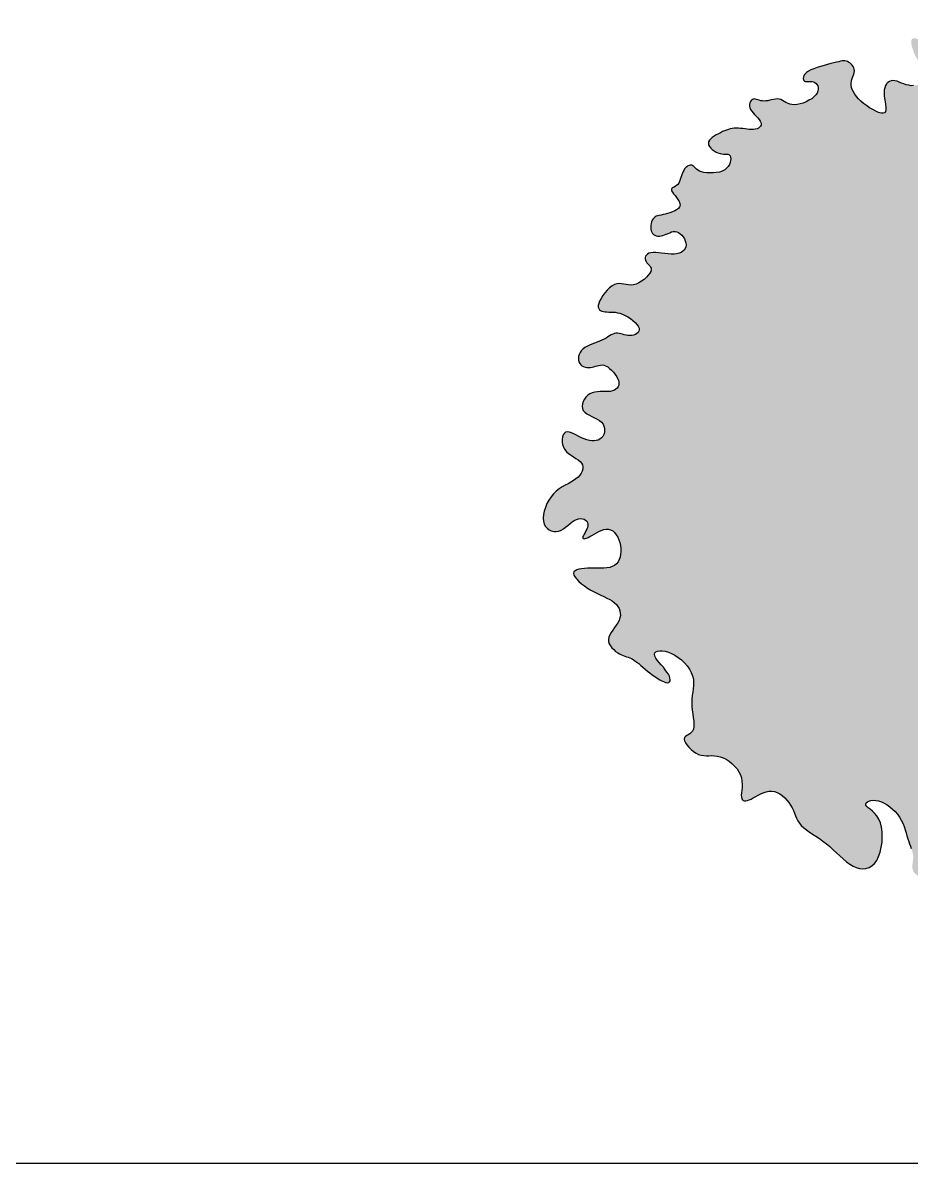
# Model space of a CAD drawing. Header units: millimetres. Extents: x 25265 to 188445, y 114168 to 192046.
# Drawn here: x 41059 to 48862, y 156952 to 166965 of the extents above; entities that cross this region are included whole.
import ezdxf

# ---------------------------------------------------------------- set-up
doc = ezdxf.new("R2010")
doc.units = ezdxf.units.MM
doc.layers.add('www.cad-blocks.net', color=7, linetype='Continuous')

# ---------------------------------------------------------------- blocks, each defined once
blk = doc.blocks.new('A$C687553CE')
h = blk.add_hatch(color=256)
h.set_gradient(color1=(42, 68, 34), color2=(61, 47, 0), tint=1, name='INVSPHERICAL')
h.paths.add_polyline_path([(4403, 9401), (4379, 9403), (4355, 9407), (4333, 9415), (4313, 9425), (4295, 9438), (4279, 9452), (4266, 9468), (4255, 9485), (4246, 9503), (4240, 9522), (4237, 9540), (4237, 9558), (4239, 9576), (4243, 9594), (4250, 9612), (4259, 9629), (4271, 9645), (4285, 9661), (4302, 9676), (4319, 9690), (4337, 9703), (4354, 9716), (4370, 9728), (4382, 9739), (4391, 9749), (4396, 9759), (4394, 9767), (4388, 9775), (4378, 9782), (4365, 9787), (4349, 9791), (4332, 9793), (4315, 9793), (4298, 9791), (4281, 9787), (4266, 9782), (4252, 9776), (4230, 9765), (4209, 9759), (4196, 9763), (4187, 9769), (4178, 9779), (4170, 9792), (4161, 9806), (4152, 9820), (4142, 9835), (4131, 9849), (4118, 9861), (4103, 9870), (4087, 9878), (4070, 9884), (4053, 9889), (4023, 9899), (4002, 9909), (3987, 9918), (3974, 9930), (3963, 9944), (3954, 9958), (3947, 9973), (3940, 9986), (3936, 9998), (3932, 10007), (3930, 10012), (3929, 10013), (3928, 10010), (3926, 9999), (3916, 9981), (3898, 9967), (3881, 9959), (3859, 9952), (3832, 9947), (3802, 9942), (3770, 9938), (3739, 9934), (3708, 9928), (3680, 9922), (3657, 9914), (3638, 9904), (3623, 9892), (3611, 9879), (3601, 9866), (3586, 9844), (3572, 9832), (3559, 9824), (3541, 9819), (3521, 9818), (3498, 9818), (3474, 9821), (3448, 9825), (3422, 9830), (3396, 9837), (3371, 9845), (3347, 9852), (3325, 9860), (3305, 9867), (3287, 9872), (3271, 9876), (3258, 9877), (3248, 9875), (3240, 9869), (3235, 9859), (3234, 9846), (3235, 9829), (3238, 9810), (3244, 9789), (3252, 9766), (3261, 9742), (3273, 9718), (3286, 9693), (3299, 9669), (3313, 9645), (3325, 9622), (3336, 9599), (3345, 9578), (3350, 9557), (3350, 9538), (3346, 9521), (3338, 9505), (3326, 9491), (3311, 9479), (3293, 9470), (3274, 9464), (3253, 9461), (3232, 9460), (3211, 9464), (3189, 9469), (3168, 9476), (3148, 9484), (3128, 9492), (3109, 9499), (3090, 9504), (3073, 9505), (3056, 9504), (3042, 9498), (3028, 9489), (3017, 9477), (3008, 9462), (3001, 9443), (2997, 9423), (2995, 9399), (2996, 9374), (3000, 9347), (3004, 9320), (3008, 9294), (3010, 9271), (3011, 9239), (2999, 9223), (2986, 9219), (2968, 9220), (2946, 9226), (2921, 9237), (2895, 9251), (2868, 9267), (2841, 9286), (2815, 9305), (2792, 9325), (2771, 9346), (2753, 9366), (2737, 9386), (2725, 9407), (2715, 9426), (2708, 9446), (2705, 9465), (2705, 9483), (2708, 9500), (2712, 9516), (2718, 9532), (2724, 9548), (2729, 9563), (2732, 9577), (2734, 9591), (2732, 9605), (2728, 9618), (2722, 9630), (2714, 9641), (2704, 9651), (2694, 9660), (2683, 9667), (2673, 9673), (2662, 9677), (2651, 9678), (2640, 9679), (2627, 9678), (2613, 9675), (2596, 9671), (2577, 9666), (2554, 9661), (2528, 9654), (2499, 9647), (2468, 9639), (2437, 9630), (2407, 9620), (2378, 9610), (2352, 9599), (2330, 9587), (2312, 9575), (2299, 9562), (2291, 9549), (2286, 9537), (2284, 9525), (2286, 9515), (2290, 9507), (2297, 9501), (2305, 9498), (2316, 9497), (2327, 9496), (2349, 9497), (2371, 9496), (2393, 9487), (2405, 9471), (2412, 9459), (2415, 9445), (2416, 9429), (2413, 9413), (2406, 9396), (2395, 9379), (2379, 9362), (2359, 9346), (2335, 9332), (2310, 9319), (2284, 9308), (2257, 9300), (2231, 9295), (2207, 9293), (2185, 9295), (2166, 9299), (2148, 9306), (2132, 9314), (2117, 9323), (2102, 9331), (2087, 9338), (2072, 9342), (2057, 9344), (2040, 9343), (2024, 9340), (2007, 9337), (1977, 9330), (1948, 9325), (1927, 9327), (1913, 9329), (1899, 9333), (1887, 9337), (1875, 9340), (1864, 9343), (1853, 9344), (1844, 9342), (1835, 9337), (1827, 9330), (1821, 9321), (1817, 9309), (1814, 9296), (1814, 9282), (1817, 9267), (1823, 9252), (1832, 9237), (1844, 9222), (1857, 9207), (1871, 9192), (1893, 9168), (1912, 9143), (1917, 9120), (1907, 9100), (1891, 9089), (1879, 9083), (1864, 9079), (1848, 9076), (1830, 9076), (1812, 9077), (1793, 9078), (1774, 9081), (1754, 9084), (1735, 9086), (1715, 9088), (1697, 9089), (1679, 9088), (1661, 9086), (1644, 9082), (1627, 9077), (1610, 9071), (1593, 9065), (1576, 9057), (1558, 9048), (1539, 9038), (1521, 9028), (1503, 9017), (1486, 9005), (1472, 8993), (1461, 8981), (1454, 8967), (1452, 8954), (1454, 8940), (1461, 8926), (1472, 8912), (1486, 8900), (1502, 8888), (1519, 8878), (1536, 8870), (1554, 8864), (1570, 8861), (1585, 8859), (1599, 8859), (1619, 8858), (1636, 8854), (1644, 8844), (1647, 8833), (1649, 8819), (1647, 8803), (1644, 8785), (1637, 8768), (1626, 8750), (1612, 8735), (1595, 8721), (1573, 8710), (1548, 8702), (1521, 8697), (1493, 8694), (1464, 8694), (1437, 8696), (1412, 8699), (1390, 8705), (1373, 8711), (1358, 8719), (1347, 8728), (1337, 8736), (1322, 8752), (1316, 8758), (1309, 8762), (1301, 8764), (1292, 8763), (1282, 8761), (1272, 8756), (1262, 8749), (1253, 8741), (1243, 8730), (1235, 8717), (1228, 8702), (1222, 8686), (1216, 8669), (1206, 8640), (1194, 8611), (1182, 8594), (1172, 8585), (1162, 8577), (1141, 8565), (1134, 8560), (1129, 8554), (1127, 8547), (1129, 8537), (1136, 8525), (1146, 8511), (1159, 8495), (1172, 8478), (1184, 8461), (1201, 8433), (1203, 8410), (1198, 8396), (1188, 8383), (1173, 8371), (1156, 8361), (1136, 8352), (1114, 8344), (1093, 8338), (1072, 8333), (1053, 8329), (1036, 8325), (1020, 8322), (1007, 8318), (994, 8314), (984, 8309), (974, 8301), (966, 8292), (959, 8280), (953, 8266), (949, 8250), (946, 8234), (945, 8218), (946, 8202), (949, 8187), (954, 8173), (961, 8162), (970, 8153), (981, 8147), (993, 8142), (1007, 8140), (1021, 8140), (1036, 8141), (1052, 8145), (1067, 8150), (1082, 8157), (1109, 8169), (1137, 8179), (1159, 8180), (1174, 8178), (1189, 8171), (1204, 8161), (1218, 8148), (1230, 8133), (1241, 8116), (1249, 8098), (1254, 8080), (1256, 8063), (1254, 8047), (1248, 8032), (1239, 8019), (1227, 8007), (1212, 7997), (1194, 7990), (1173, 7984), (1150, 7981), (1124, 7981), (1097, 7983), (1069, 7986), (1041, 7989), (1014, 7992), (989, 7995), (966, 7995), (945, 7994), (929, 7989), (916, 7982), (907, 7973), (900, 7963), (897, 7951), (897, 7939), (900, 7927), (905, 7916), (912, 7906), (920, 7896), (935, 7880), (948, 7862), (949, 7844), (945, 7830), (937, 7814), (923, 7796), (907, 7778), (887, 7760), (865, 7744), (841, 7730), (818, 7719), (794, 7712), (772, 7709), (750, 7711), (729, 7714), (709, 7718), (689, 7722), (669, 7724), (648, 7722), (627, 7716), (605, 7704), (583, 7687), (562, 7666), (542, 7643), (524, 7618), (509, 7593), (496, 7570), (488, 7548), (484, 7530), (484, 7515), (488, 7503), (495, 7493), (505, 7486), (517, 7481), (530, 7477), (545, 7475), (561, 7474), (577, 7473), (607, 7473), (632, 7471), (653, 7467), (674, 7462), (696, 7454), (720, 7444), (743, 7431), (767, 7416), (788, 7399), (808, 7382), (824, 7365), (836, 7348), (843, 7332), (845, 7317), (842, 7304), (835, 7293), (824, 7284), (810, 7276), (795, 7271), (779, 7268), (762, 7266), (745, 7267), (729, 7270), (713, 7274), (697, 7278), (682, 7282), (667, 7285), (653, 7287), (639, 7287), (626, 7284), (612, 7279), (598, 7272), (584, 7264), (569, 7255), (553, 7245), (536, 7235), (517, 7226), (496, 7217), (474, 7208), (451, 7200), (428, 7191), (406, 7182), (385, 7172), (366, 7161), (349, 7148), (335, 7133), (325, 7117), (317, 7100), (312, 7083), (310, 7066), (311, 7050), (314, 7035), (321, 7021), (330, 7010), (341, 7001), (354, 6994), (368, 6990), (383, 6987), (399, 6986), (415, 6986), (431, 6989), (446, 6992), (460, 6997), (484, 7005), (511, 7010), (533, 7007), (549, 7001), (567, 6991), (584, 6978), (602, 6962), (619, 6944), (634, 6925), (647, 6905), (657, 6885), (664, 6866), (666, 6848), (665, 6832), (660, 6818), (651, 6806), (640, 6795), (626, 6787), (609, 6780), (590, 6776), (569, 6774), (547, 6774), (524, 6774), (500, 6774), (477, 6773), (453, 6770), (431, 6764), (410, 6756), (392, 6743), (375, 6727), (362, 6708), (351, 6688), (345, 6667), (343, 6647), (345, 6627), (353, 6609), (367, 6593), (385, 6579), (406, 6567), (428, 6556), (452, 6545), (474, 6533), (495, 6521), (513, 6506), (526, 6490), (534, 6472), (539, 6453), (540, 6434), (538, 6415), (532, 6397), (524, 6381), (513, 6368), (499, 6357), (484, 6349), (467, 6344), (448, 6342), (428, 6343), (406, 6346), (384, 6351), (361, 6359), (338, 6370), (315, 6381), (293, 6393), (271, 6403), (250, 6412), (231, 6418), (213, 6420), (198, 6417), (186, 6408), (176, 6394), (170, 6376), (167, 6355), (167, 6332), (171, 6309), (178, 6286), (190, 6265), (206, 6247), (224, 6230), (245, 6215), (267, 6202), (288, 6188), (307, 6175), (324, 6162), (337, 6147), (345, 6131), (349, 6114), (348, 6096), (343, 6077), (334, 6059), (322, 6041), (307, 6024), (288, 6008), (267, 5993), (244, 5980), (219, 5966), (193, 5952), (167, 5937), (141, 5920), (116, 5900), (92, 5877), (70, 5851), (50, 5822), (33, 5791), (20, 5758), (9, 5726), (2, 5694), (0, 5664), (2, 5636), (9, 5612), (20, 5591), (35, 5574), (53, 5561), (72, 5552), (93, 5547), (115, 5547), (137, 5550), (158, 5559), (178, 5570), (198, 5585), (218, 5600), (237, 5616), (255, 5630), (274, 5643), (292, 5653), (310, 5658), (328, 5660), (345, 5658), (360, 5654), (373, 5646), (389, 5631), (394, 5612), (394, 5597), (390, 5582), (384, 5567), (376, 5552), (368, 5537), (360, 5524), (354, 5512), (349, 5501), (348, 5493), (349, 5488), (353, 5484), (360, 5483), (369, 5484), (381, 5488), (395, 5493), (410, 5501), (428, 5512), (447, 5523), (468, 5535), (489, 5546), (511, 5556), (532, 5563), (553, 5567), (574, 5567), (593, 5561), (611, 5551), (627, 5536), (642, 5518), (655, 5497), (666, 5474), (674, 5449), (680, 5424), (683, 5398), (684, 5372), (681, 5346), (676, 5322), (668, 5300), (658, 5280), (644, 5262), (627, 5248), (607, 5238), (585, 5230), (560, 5226), (533, 5224), (506, 5223), (477, 5223), (448, 5223), (419, 5224), (390, 5223), (362, 5222), (337, 5219), (314, 5215), (295, 5209), (280, 5201), (271, 5191), (268, 5179), (271, 5164), (280, 5146), (295, 5128), (314, 5108), (337, 5088), (362, 5068), (390, 5049), (419, 5032), (448, 5016), (477, 5001), (506, 4988), (533, 4975), (560, 4962), (585, 4949), (607, 4936), (627, 4921), (644, 4905), (657, 4888), (668, 4869), (675, 4850), (678, 4829), (679, 4809), (675, 4787), (668, 4766), (657, 4744), (643, 4723), (628, 4702), (613, 4681), (599, 4660), (587, 4639), (578, 4619), (574, 4598), (575, 4579), (581, 4560), (591, 4541), (604, 4524), (620, 4509), (637, 4494), (655, 4482), (672, 4472), (688, 4464), (704, 4457), (718, 4452), (745, 4443), (761, 4437), (775, 4431), (790, 4423), (806, 4412), (822, 4400), (840, 4386), (858, 4371), (876, 4355), (896, 4338), (916, 4321), (937, 4304), (959, 4288), (981, 4272), (1003, 4257), (1024, 4244), (1044, 4234), (1062, 4226), (1079, 4220), (1092, 4218), (1103, 4220), (1111, 4226), (1115, 4234), (1116, 4246), (1114, 4259), (1109, 4275), (1100, 4293), (1088, 4312), (1073, 4333), (1056, 4354), (1037, 4375), (1019, 4396), (1003, 4416), (983, 4446), (978, 4468), (981, 4480), (991, 4490), (1005, 4496), (1024, 4499), (1047, 4499), (1073, 4495), (1100, 4488), (1129, 4476), (1158, 4460), (1187, 4441), (1215, 4418), (1241, 4393), (1264, 4366), (1285, 4338), (1301, 4309), (1313, 4280), (1320, 4251), (1322, 4222), (1321, 4193), (1318, 4164), (1314, 4135), (1309, 4105), (1306, 4074), (1305, 4043), (1306, 4010), (1310, 3977), (1314, 3944), (1319, 3913), (1323, 3882), (1325, 3855), (1325, 3830), (1321, 3810), (1313, 3794), (1301, 3781), (1288, 3771), (1274, 3762), (1261, 3754), (1250, 3746), (1242, 3736), (1239, 3724), (1242, 3709), (1251, 3691), (1263, 3672), (1280, 3652), (1299, 3633), (1320, 3615), (1343, 3601), (1366, 3589), (1389, 3582), (1411, 3579), (1434, 3577), (1457, 3577), (1480, 3578), (1504, 3577), (1528, 3575), (1554, 3569), (1580, 3559), (1607, 3546), (1634, 3529), (1659, 3509), (1682, 3487), (1703, 3463), (1720, 3437), (1733, 3409), (1742, 3382), (1746, 3354), (1747, 3326), (1747, 3299), (1745, 3274), (1743, 3251), (1741, 3230), (1742, 3213), (1744, 3200), (1750, 3190), (1758, 3184), (1768, 3181), (1780, 3181), (1794, 3183), (1810, 3189), (1827, 3197), (1846, 3207), (1867, 3219), (1888, 3231), (1911, 3242), (1934, 3253), (1958, 3261), (1983, 3266), (2007, 3266), (2031, 3263), (2056, 3254), (2079, 3242), (2101, 3227), (2123, 3209), (2142, 3188), (2159, 3167), (2174, 3144), (2187, 3121), (2198, 3097), (2207, 3074), (2217, 3051), (2227, 3028), (2238, 3006), (2252, 2985), (2268, 2964), (2289, 2945), (2312, 2926), (2338, 2908), (2366, 2889), (2396, 2870), (2427, 2850), (2458, 2828), (2489, 2805), (2519, 2779), (2549, 2752), (2578, 2725), (2607, 2698), (2635, 2671), (2664, 2647), (2693, 2626), (2722, 2609), (2751, 2596), (2780, 2588), (2809, 2585), (2836, 2587), (2863, 2595), (2888, 2610), (2910, 2630), (2930, 2658), (2947, 2692), (2960, 2731), (2970, 2774), (2977, 2819), (2979, 2864), (2978, 2909), (2972, 2951), (2962, 2989), (2948, 3021), (2931, 3049), (2911, 3072), (2892, 3091), (2873, 3107), (2846, 3130), (2832, 3149), (2839, 3164), (2848, 3172), (2862, 3179), (2879, 3184), (2900, 3186), (2922, 3185), (2946, 3181), (2971, 3173), (2996, 3161), (3021, 3147), (3046, 3129), (3069, 3109), (3091, 3087), (3112, 3063), (3130, 3038), (3145, 3011), (3159, 2984), (3170, 2956), (3180, 2928), (3189, 2901), (3196, 2874), (3204, 2849), (3212, 2825), (3219, 2803), (3227, 2782), (3239, 2750), (3246, 2725), (3250, 2706), (3251, 2687), (3250, 2666), (3247, 2644), (3244, 2621), (3243, 2597), (3248, 2573), (3261, 2549), (3286, 2527), (3324, 2506), (3448, 2481), (3499, 3172), (3832, 3372), (3899, 3138), (3999, 3405), (4333, 3272), (4163, 3016), (4279, 2766), (4296, 2742), (4312, 2728), (4328, 2724), (4344, 2726), (4360, 2732), (4376, 2740), (4394, 2748), (4412, 2752), (4430, 2755), (4449, 2755), (4467, 2755), (4484, 2754), (4500, 2753), (4514, 2754), (4526, 2756), (4536, 2760), (4543, 2766), (4547, 2774), (4550, 2783), (4550, 2794), (4549, 2805), (4547, 2817), (4543, 2829), (4538, 2842), (4532, 2854), (4525, 2866), (4514, 2888), (4503, 2914), (4498, 2936), (4495, 2951), (4495, 2967), (4497, 2991), (4507, 3017), (4522, 3029), (4534, 3034), (4550, 3035), (4567, 3032), (4585, 3027), (4604, 3019), (4624, 3008), (4643, 2995), (4661, 2980), (4677, 2964), (4692, 2947), (4704, 2929), (4716, 2910), (4727, 2891), (4738, 2872), (4750, 2854), (4764, 2837), (4779, 2821), (4798, 2807), (4818, 2794), (4839, 2782), (4862, 2773), (4884, 2766), (4906, 2760), (4927, 2757), (4947, 2756), (4964, 2757), (4980, 2760), (4995, 2763), (5022, 2772), (5040, 2776), (5058, 2779), (5078, 2780), (5100, 2779), (5125, 2777), (5151, 2773), (5178, 2770), (5203, 2766), (5227, 2765), (5248, 2765), (5265, 2768), (5278, 2774), (5287, 2783), (5293, 2795), (5294, 2808), (5293, 2823), (5290, 2839), (5285, 2855), (5278, 2870), (5269, 2885), (5260, 2899), (5251, 2913), (5241, 2926), (5226, 2948), (5211, 2971), (5200, 2995), (5196, 3017), (5201, 3034), (5215, 3042), (5232, 3040), (5247, 3037), (5263, 3031), (5281, 3025), (5300, 3019), (5319, 3014), (5339, 3010), (5359, 3009), (5379, 3011), (5398, 3015), (5415, 3022), (5431, 3031), (5444, 3041), (5455, 3054), (5462, 3068), (5465, 3083), (5465, 3098), (5461, 3115), (5453, 3131), (5442, 3148), (5429, 3165), (5414, 3181), (5398, 3198), (5380, 3213), (5361, 3228), (5342, 3242), (5322, 3255), (5302, 3267), (5282, 3278), (5263, 3288), (5243, 3296), (5225, 3303), (5207, 3309), (5189, 3313), (5173, 3317), (5147, 3323), (5120, 3332), (5102, 3344), (5090, 3354), (5079, 3366), (5069, 3379), (5060, 3393), (5052, 3407), (5043, 3426), (5033, 3453), (5038, 3463), (5052, 3466), (5065, 3468), (5083, 3469), (5106, 3471), (5135, 3472), (5168, 3474), (5206, 3475), (5245, 3475), (5287, 3473), (5329, 3470), (5372, 3463), (5412, 3454), (5451, 3442), (5487, 3427), (5521, 3409), (5553, 3389), (5582, 3368), (5608, 3345), (5632, 3322), (5653, 3299), (5672, 3276), (5688, 3254), (5703, 3234), (5717, 3214), (5730, 3197), (5743, 3182), (5757, 3170), (5772, 3160), (5788, 3154), (5805, 3151), (5822, 3151), (5839, 3154), (5855, 3159), (5870, 3166), (5884, 3175), (5894, 3185), (5902, 3196), (5907, 3208), (5911, 3220), (5917, 3241), (5924, 3258), (5939, 3269), (5959, 3271), (5974, 3269), (5990, 3266), (6006, 3261), (6023, 3254), (6039, 3247), (6053, 3238), (6066, 3228), (6078, 3219), (6098, 3200), (6106, 3192), (6115, 3186), (6125, 3182), (6135, 3181), (6146, 3182), (6158, 3186), (6170, 3193), (6181, 3202), (6191, 3212), (6199, 3224), (6205, 3237), (6209, 3250), (6209, 3264), (6206, 3278), (6201, 3293), (6196, 3307), (6186, 3332), (6179, 3359), (6181, 3378), (6186, 3391), (6192, 3403), (6201, 3414), (6212, 3423), (6225, 3430), (6239, 3435), (6253, 3438), (6269, 3438), (6286, 3437), (6302, 3433), (6320, 3429), (6338, 3425), (6356, 3421), (6374, 3419), (6392, 3418), (6411, 3419), (6429, 3422), (6446, 3427), (6462, 3433), (6476, 3441), (6489, 3450), (6499, 3460), (6507, 3471), (6511, 3482), (6514, 3493), (6515, 3504), (6515, 3516), (6515, 3535), (6520, 3556), (6531, 3571), (6540, 3582), (6551, 3592), (6563, 3602), (6575, 3612), (6586, 3623), (6594, 3635), (6601, 3646), (6603, 3659), (6603, 3672), (6600, 3686), (6593, 3700), (6584, 3714), (6573, 3729), (6559, 3743), (6543, 3757), (6526, 3770), (6507, 3784), (6488, 3797), (6469, 3810), (6451, 3823), (6435, 3836), (6422, 3849), (6413, 3863), (6407, 3877), (6405, 3891), (6407, 3905), (6413, 3919), (6421, 3932), (6432, 3944), (6446, 3955), (6462, 3965), (6479, 3974), (6499, 3980), (6519, 3985), (6540, 3989), (6562, 3990), (6583, 3989), (6605, 3986), (6625, 3981), (6644, 3974), (6663, 3965), (6681, 3955), (6698, 3945), (6715, 3934), (6732, 3924), (6750, 3915), (6768, 3908), (6787, 3903), (6806, 3900), (6825, 3899), (6844, 3900), (6862, 3902), (6880, 3906), (6896, 3910), (6911, 3916), (6924, 3923), (6935, 3930), (6946, 3939), (6956, 3948), (6967, 3959), (6978, 3972), (6991, 3986), (7005, 4002), (7021, 4020), (7039, 4039), (7057, 4059), (7075, 4080), (7091, 4100), (7105, 4120), (7116, 4139), (7123, 4157), (7125, 4173), (7123, 4187), (7117, 4200), (7108, 4210), (7097, 4219), (7084, 4227), (7069, 4234), (7054, 4239), (7039, 4243), (7023, 4246), (6999, 4252), (6975, 4259), (6955, 4271), (6942, 4291), (6937, 4318), (6942, 4338), (6949, 4351), (6959, 4363), (6972, 4374), (6989, 4382), (7010, 4388), (7032, 4393), (7057, 4396), (7084, 4399), (7111, 4401), (7138, 4404), (7164, 4406), (7189, 4410), (7213, 4414), (7236, 4419), (7256, 4425), (7275, 4432), (7291, 4440), (7304, 4449), (7315, 4459), (7323, 4471), (7327, 4483), (7329, 4495), (7328, 4508), (7325, 4521), (7319, 4532), (7310, 4544), (7299, 4553), (7286, 4562), (7271, 4570), (7255, 4577), (7228, 4589), (7208, 4602), (7195, 4613), (7184, 4627), (7177, 4644), (7171, 4663), (7167, 4684), (7164, 4706), (7160, 4728), (7155, 4750), (7149, 4771), (7140, 4790), (7127, 4808), (7113, 4823), (7097, 4837), (7081, 4850), (7056, 4871), (7038, 4894), (7037, 4915), (7041, 4930), (7049, 4945), (7060, 4959), (7074, 4973), (7090, 4985), (7106, 4995), (7123, 5003), (7140, 5008), (7156, 5009), (7172, 5008), (7188, 5004), (7203, 4998), (7217, 4990), (7232, 4979), (7246, 4966), (7259, 4951), (7273, 4936), (7286, 4919), (7299, 4903), (7313, 4887), (7327, 4873), (7341, 4861), (7356, 4852), (7372, 4846), (7388, 4843), (7405, 4843), (7422, 4846), (7439, 4851), (7456, 4857), (7474, 4866), (7491, 4876), (7507, 4888), (7523, 4900), (7538, 4913), (7550, 4926), (7561, 4940), (7569, 4954), (7575, 4969), (7576, 4982), (7575, 4996), (7570, 5009), (7564, 5022), (7556, 5035), (7543, 5055), (7535, 5076), (7537, 5091), (7542, 5102), (7548, 5112), (7554, 5123), (7561, 5134), (7565, 5147), (7566, 5160), (7564, 5175), (7557, 5191), (7547, 5208), (7534, 5226), (7521, 5244), (7508, 5263), (7497, 5282), (7489, 5300), (7487, 5318), (7489, 5334), (7497, 5349), (7509, 5364), (7523, 5378), (7538, 5391), (7554, 5405), (7568, 5418), (7581, 5432), (7590, 5446), (7595, 5460), (7597, 5474), (7596, 5488), (7592, 5501), (7585, 5513), (7574, 5524), (7560, 5534), (7543, 5542), (7524, 5549), (7503, 5554), (7479, 5557), (7455, 5558), (7430, 5556), (7405, 5553), (7380, 5546), (7356, 5537), (7333, 5527), (7311, 5515), (7290, 5503), (7271, 5491), (7242, 5475), (7214, 5466), (7192, 5471), (7179, 5486), (7171, 5499), (7164, 5516), (7158, 5536), (7152, 5559), (7146, 5584), (7140, 5612), (7135, 5641), (7130, 5669), (7127, 5696), (7125, 5721), (7125, 5753), (7133, 5775), (7148, 5780), (7163, 5776), (7183, 5769), (7193, 5767), (7202, 5766), (7210, 5767), (7219, 5769), (7229, 5773), (7250, 5779), (7271, 5784), (7291, 5787), (7314, 5790), (7339, 5792), (7366, 5795), (7393, 5798), (7418, 5801), (7440, 5806), (7458, 5812), (7470, 5820), (7476, 5830), (7477, 5843), (7474, 5856), (7468, 5872), (7456, 5900), (7451, 5922), (7450, 5939), (7454, 5955), (7462, 5971), (7473, 5985), (7488, 5997), (7504, 6006), (7521, 6012), (7539, 6014), (7556, 6012), (7572, 6005), (7587, 5994), (7601, 5979), (7613, 5961), (7623, 5941), (7631, 5919), (7638, 5896), (7642, 5873), (7644, 5850), (7644, 5829), (7644, 5808), (7644, 5790), (7644, 5774), (7646, 5761), (7651, 5752), (7658, 5747), (7669, 5746), (7683, 5749), (7699, 5756), (7716, 5766), (7733, 5779), (7749, 5794), (7764, 5810), (7777, 5828), (7786, 5847), (7792, 5866), (7795, 5886), (7796, 5907), (7796, 5928), (7794, 5949), (7792, 5970), (7789, 5992), (7786, 6013), (7783, 6034), (7781, 6055), (7780, 6075), (7780, 6094), (7782, 6112), (7786, 6128), (7793, 6143), (7802, 6156), (7812, 6167), (7824, 6177), (7836, 6186), (7847, 6194), (7856, 6201), (7863, 6209), (7866, 6216), (7866, 6224), (7862, 6233), (7857, 6242), (7844, 6259), (7832, 6279), (7830, 6298), (7831, 6312), (7836, 6328), (7841, 6343), (7846, 6359), (7851, 6374), (7852, 6389), (7850, 6404), (7842, 6417), (7828, 6428), (7809, 6438), (7786, 6445), (7760, 6451), (7733, 6454), (7705, 6454), (7679, 6451), (7654, 6445), (7633, 6436), (7614, 6424), (7598, 6411), (7584, 6397), (7571, 6384), (7552, 6364), (7530, 6352), (7510, 6354), (7497, 6359), (7484, 6367), (7471, 6378), (7459, 6391), (7448, 6407), (7438, 6425), (7429, 6444), (7422, 6464), (7418, 6485), (7415, 6506), (7414, 6527), (7415, 6547), (7419, 6566), (7425, 6584), (7434, 6600), (7445, 6614), (7457, 6627), (7468, 6639), (7479, 6650), (7489, 6661), (7495, 6672), (7499, 6682), (7498, 6693), (7494, 6704), (7486, 6715), (7475, 6727), (7461, 6738), (7444, 6748), (7426, 6758), (7405, 6768), (7383, 6777), (7360, 6785), (7337, 6793), (7316, 6801), (7284, 6813), (7256, 6829), (7246, 6848), (7252, 6863), (7261, 6872), (7273, 6881), (7289, 6888), (7309, 6895), (7331, 6899), (7357, 6901), (7386, 6901), (7416, 6899), (7446, 6896), (7477, 6892), (7508, 6888), (7537, 6883), (7564, 6878), (7589, 6874), (7611, 6871), (7630, 6869), (7646, 6870), (7659, 6873), (7669, 6880), (7675, 6891), (7679, 6907), (7678, 6928), (7675, 6953), (7669, 6980), (7661, 7009), (7651, 7038), (7639, 7065), (7627, 7090), (7613, 7111), (7599, 7127), (7585, 7139), (7572, 7147), (7559, 7154), (7540, 7163), (7525, 7175), (7520, 7193), (7518, 7208), (7518, 7225), (7517, 7242), (7515, 7260), (7511, 7278), (7505, 7294), (7495, 7307), (7480, 7318), (7463, 7327), (7442, 7335), (7421, 7342), (7399, 7350), (7378, 7360), (7359, 7373), (7344, 7389), (7332, 7409), (7323, 7433), (7317, 7460), (7313, 7488), (7308, 7515), (7304, 7542), (7298, 7567), (7291, 7589), (7280, 7607), (7267, 7622), (7253, 7634), (7237, 7644), (7221, 7653), (7196, 7668), (7180, 7683), (7171, 7696), (7164, 7712), (7158, 7729), (7153, 7746), (7149, 7765), (7145, 7784), (7141, 7803), (7135, 7822), (7129, 7840), (7121, 7857), (7113, 7874), (7100, 7900), (7091, 7929), (7091, 7949), (7094, 7962), (7100, 7976), (7108, 7990), (7117, 8004), (7127, 8019), (7138, 8035), (7147, 8052), (7156, 8071), (7163, 8092), (7167, 8114), (7170, 8137), (7170, 8159), (7167, 8181), (7162, 8201), (7154, 8219), (7144, 8235), (7130, 8247), (7114, 8256), (7097, 8261), (7078, 8263), (7060, 8263), (7043, 8259), (7027, 8252), (7013, 8243), (7002, 8231), (6994, 8217), (6987, 8202), (6981, 8186), (6971, 8159), (6957, 8133), (6940, 8119), (6926, 8112), (6911, 8108), (6895, 8107), (6880, 8107), (6857, 8112), (6841, 8124), (6834, 8135), (6828, 8147), (6824, 8161), (6822, 8175), (6819, 8191), (6816, 8207), (6811, 8223), (6805, 8239), (6796, 8254), (6785, 8268), (6773, 8282), (6760, 8296), (6740, 8318), (6721, 8343), (6714, 8363), (6713, 8377), (6714, 8391), (6717, 8404), (6723, 8417), (6730, 8428), (6740, 8439), (6752, 8447), (6765, 8454), (6779, 8460), (6793, 8465), (6808, 8470), (6823, 8476), (6837, 8483), (6850, 8492), (6862, 8504), (6872, 8520), (6879, 8538), (6885, 8558), (6887, 8579), (6888, 8600), (6885, 8622), (6879, 8642), (6870, 8660), (6858, 8675), (6843, 8689), (6825, 8701), (6806, 8712), (6786, 8722), (6766, 8733), (6746, 8745), (6727, 8758), (6709, 8772), (6693, 8788), (6678, 8804), (6663, 8820), (6649, 8835), (6636, 8847), (6622, 8857), (6609, 8864), (6595, 8867), (6580, 8866), (6565, 8863), (6550, 8858), (6533, 8852), (6516, 8847), (6497, 8842), (6478, 8839), (6458, 8839), (6437, 8842), (6416, 8847), (6396, 8854), (6378, 8864), (6362, 8877), (6349, 8892), (6339, 8909), (6334, 8928), (6331, 8949), (6330, 8972), (6330, 8994), (6330, 9017), (6328, 9038), (6323, 9058), (6315, 9076), (6302, 9092), (6284, 9105), (6264, 9115), (6241, 9122), (6216, 9127), (6190, 9129), (6164, 9129), (6139, 9125), (6115, 9120), (6093, 9112), (6072, 9103), (6053, 9094), (6023, 9080), (5994, 9071), (5975, 9074), (5963, 9080), (5952, 9088), (5943, 9099), (5935, 9113), (5928, 9129), (5922, 9147), (5919, 9166), (5916, 9187), (5915, 9208), (5914, 9229), (5913, 9250), (5911, 9270), (5907, 9289), (5902, 9306), (5894, 9322), (5884, 9334), (5870, 9344), (5855, 9351), (5839, 9355), (5822, 9357), (5805, 9356), (5788, 9352), (5772, 9346), (5757, 9337), (5743, 9326), (5730, 9314), (5708, 9293), (5690, 9279), (5675, 9271), (5657, 9264), (5638, 9261), (5617, 9261), (5596, 9264), (5575, 9268), (5556, 9274), (5530, 9285), (5510, 9301), (5507, 9315), (5514, 9327), (5528, 9346), (5534, 9355), (5539, 9366), (5543, 9379), (5544, 9393), (5543, 9408), (5540, 9423), (5535, 9437), (5527, 9450), (5516, 9462), (5502, 9473), (5485, 9481), (5466, 9487), (5446, 9491), (5424, 9493), (5402, 9493), (5381, 9492), (5361, 9489), (5343, 9485), (5327, 9480), (5314, 9474), (5302, 9468), (5284, 9460), (5266, 9454), (5249, 9456), (5236, 9461), (5222, 9468), (5208, 9478), (5194, 9491), (5182, 9506), (5170, 9523), (5161, 9542), (5155, 9563), (5152, 9585), (5152, 9608), (5155, 9631), (5160, 9655), (5166, 9678), (5174, 9700), (5183, 9720), (5192, 9738), (5201, 9754), (5209, 9767), (5217, 9779), (5222, 9788), (5225, 9797), (5225, 9805), (5221, 9812), (5212, 9820), (5199, 9828), (5182, 9836), (5162, 9843), (5139, 9850), (5115, 9855), (5091, 9859), (5067, 9861), (5045, 9861), (5025, 9858), (5006, 9853), (4989, 9847), (4972, 9840), (4945, 9827), (4924, 9820), (4906, 9816), (4887, 9814), (4867, 9813), (4847, 9814), (4828, 9815), (4811, 9815), (4796, 9815), (4784, 9812), (4775, 9808), (4771, 9800), (4770, 9790), (4771, 9778), (4773, 9755), (4770, 9735), (4763, 9720), (4751, 9706), (4732, 9692), (4709, 9680), (4682, 9668), (4653, 9656), (4624, 9643), (4597, 9630), (4573, 9615), (4555, 9599), (4543, 9582), (4536, 9563), (4533, 9543), (4532, 9522), (4533, 9502), (4532, 9471), (4522, 9448), (4511, 9434), (4494, 9422), (4475, 9413), (4452, 9406), (4428, 9402)])
for p, q in [((2407, 9620), (2378, 9610)), ((2437, 9630), (2407, 9620)), ((2468, 9639), (2437, 9630)), ((2499, 9647), (2468, 9639)), ((2528, 9654), (2499, 9647)), ((2554, 9661), (2528, 9654)), ((2577, 9666), (2554, 9661)), ((2596, 9671), (2577, 9666)), ((2613, 9675), (2596, 9671)), ((2627, 9678), (2613, 9675)), ((2640, 9679), (2627, 9678)), ((2651, 9678), (2640, 9679)), ((2662, 9677), (2651, 9678)), ((2673, 9673), (2662, 9677)), ((2683, 9667), (2673, 9673)), ((2694, 9660), (2683, 9667)), ((2704, 9651), (2694, 9660)), ((2714, 9641), (2704, 9651)), ((2722, 9630), (2714, 9641)), ((2728, 9618), (2722, 9630)), ((2732, 9605), (2728, 9618)), ((2286, 9537), (2284, 9525)), ((2284, 9525), (2286, 9515)), ((2291, 9549), (2286, 9537)), ((2286, 9515), (2290, 9507)), ((2299, 9562), (2291, 9549)), ((2312, 9575), (2299, 9562)), ((2330, 9587), (2312, 9575)), ((2352, 9599), (2330, 9587)), ((2378, 9610), (2352, 9599)), ((2708, 9500), (2712, 9516)), ((2712, 9516), (2718, 9532)), ((2718, 9532), (2724, 9548)), ((2724, 9548), (2729, 9563)), ((2729, 9563), (2732, 9577)), ((2734, 9591), (2732, 9605)), ((2732, 9577), (2734, 9591)), ((2290, 9507), (2297, 9501)), ((2297, 9501), (2305, 9498)), ((2305, 9498), (2316, 9497)), ((2316, 9497), (2327, 9496)), ((2327, 9496), (2339, 9497)), ((2339, 9497), (2351, 9497)), ((2351, 9497), (2364, 9496)), ((2364, 9496), (2376, 9494)), ((2376, 9494), (2387, 9489)), ((2387, 9489), (2397, 9481)), ((2397, 9481), (2405, 9471)), ((2405, 9471), (2412, 9459)), ((2413, 9413), (2406, 9396)), ((2412, 9459), (2415, 9445)), ((2416, 9429), (2413, 9413)), ((2415, 9445), (2416, 9429)), ((2705, 9483), (2708, 9500)), ((2705, 9465), (2705, 9483)), ((2708, 9446), (2705, 9465)), ((2715, 9426), (2708, 9446)), ((2725, 9407), (2715, 9426)), ((2997, 9423), (2995, 9399)), ((3001, 9443), (2997, 9423)), ((3008, 9462), (3001, 9443)), ((3017, 9477), (3008, 9462)), ((3028, 9489), (3017, 9477)), ((3042, 9498), (3028, 9489)), ((3056, 9504), (3042, 9498)), ((3073, 9505), (3056, 9504)), ((3090, 9504), (3073, 9505)), ((3109, 9499), (3090, 9504)), ((3128, 9492), (3109, 9499)), ((3148, 9484), (3128, 9492)), ((3168, 9476), (3148, 9484)), ((3189, 9469), (3168, 9476)), ((3211, 9464), (3189, 9469)), ((3232, 9460), (3211, 9464)), ((3253, 9461), (3232, 9460)), ((1821, 9321), (1817, 9309)), ((1827, 9330), (1821, 9321)), ((1835, 9337), (1827, 9330)), ((1844, 9342), (1835, 9337)), ((1853, 9344), (1844, 9342)), ((1864, 9343), (1853, 9344)), ((1875, 9340), (1864, 9343)), ((1887, 9337), (1875, 9340)), ((1899, 9333), (1887, 9337)), ((1913, 9329), (1899, 9333)), ((1927, 9327), (1913, 9329)), ((1942, 9326), (1927, 9327)), ((1957, 9327), (1942, 9326)), ((1974, 9329), (1957, 9327)), ((1990, 9333), (1974, 9329)), ((2007, 9337), (1990, 9333)), ((2024, 9340), (2007, 9337)), ((2040, 9343), (2024, 9340)), ((2057, 9344), (2040, 9343)), ((2072, 9342), (2057, 9344)), ((2087, 9338), (2072, 9342)), ((2102, 9331), (2087, 9338)), ((2117, 9323), (2102, 9331)), ((2132, 9314), (2117, 9323)), ((2148, 9306), (2132, 9314)), ((2310, 9319), (2284, 9308)), ((2335, 9332), (2310, 9319)), ((2359, 9346), (2335, 9332)), ((2379, 9362), (2359, 9346)), ((2395, 9379), (2379, 9362)), ((2406, 9396), (2395, 9379)), ((2737, 9386), (2725, 9407)), ((2753, 9366), (2737, 9386)), ((2771, 9346), (2753, 9366)), ((2792, 9325), (2771, 9346)), ((2815, 9305), (2792, 9325)), ((2995, 9399), (2996, 9374)), ((2996, 9374), (3000, 9347)), ((3000, 9347), (3004, 9320)), ((3004, 9320), (3008, 9294)), ((1817, 9309), (1814, 9296)), ((1814, 9296), (1814, 9282)), ((1814, 9282), (1817, 9267)), ((1817, 9267), (1823, 9252)), ((1823, 9252), (1832, 9237)), ((1832, 9237), (1844, 9222)), ((1844, 9222), (1857, 9207)), ((2166, 9299), (2148, 9306)), ((2185, 9295), (2166, 9299)), ((2207, 9293), (2185, 9295)), ((2231, 9295), (2207, 9293)), ((2257, 9300), (2231, 9295)), ((2284, 9308), (2257, 9300)), ((2841, 9286), (2815, 9305)), ((2868, 9267), (2841, 9286)), ((2895, 9251), (2868, 9267)), ((2921, 9237), (2895, 9251)), ((2946, 9226), (2921, 9237)), ((2968, 9220), (2946, 9226)), ((2986, 9219), (2968, 9220)), ((2999, 9223), (2986, 9219)), ((3007, 9234), (2999, 9223)), ((3011, 9250), (3007, 9234)), ((3008, 9294), (3010, 9271)), ((3010, 9271), (3011, 9250)), ((1857, 9207), (1871, 9192)), ((1871, 9192), (1885, 9177)), ((1885, 9177), (1897, 9164)), ((1897, 9164), (1907, 9150)), ((1907, 9150), (1913, 9138)), ((1914, 9115), (1910, 9105)), ((1913, 9138), (1916, 9126)), ((1916, 9126), (1914, 9115)), ((1503, 9017), (1486, 9005)), ((1521, 9028), (1503, 9017)), ((1539, 9038), (1521, 9028)), ((1558, 9048), (1539, 9038)), ((1576, 9057), (1558, 9048)), ((1593, 9065), (1576, 9057)), ((1610, 9071), (1593, 9065)), ((1627, 9077), (1610, 9071)), ((1644, 9082), (1627, 9077)), ((1661, 9086), (1644, 9082)), ((1679, 9088), (1661, 9086)), ((1697, 9089), (1679, 9088)), ((1715, 9088), (1697, 9089)), ((1735, 9086), (1715, 9088)), ((1754, 9084), (1735, 9086)), ((1774, 9081), (1754, 9084)), ((1793, 9078), (1774, 9081)), ((1812, 9077), (1793, 9078)), ((1830, 9076), (1812, 9077)), ((1848, 9076), (1830, 9076)), ((1864, 9079), (1848, 9076)), ((1879, 9083), (1864, 9079)), ((1891, 9089), (1879, 9083)), ((1902, 9096), (1891, 9089)), ((1910, 9105), (1902, 9096)), ((1454, 8967), (1452, 8954)), ((1452, 8954), (1454, 8940)), ((1461, 8981), (1454, 8967)), ((1454, 8940), (1461, 8926)), ((1472, 8993), (1461, 8981)), ((1461, 8926), (1472, 8912)), ((1486, 9005), (1472, 8993)), ((1472, 8912), (1486, 8900)), ((1486, 8900), (1502, 8888)), ((1502, 8888), (1519, 8878)), ((1519, 8878), (1536, 8870)), ((1536, 8870), (1554, 8864)), ((1554, 8864), (1570, 8861)), ((1570, 8861), (1585, 8859)), ((1585, 8859), (1599, 8859)), ((1599, 8859), (1611, 8858)), ((1611, 8858), (1622, 8858)), ((1622, 8858), (1631, 8855)), ((1631, 8855), (1638, 8851)), ((1638, 8851), (1644, 8844)), ((1644, 8844), (1647, 8833)), ((1647, 8833), (1649, 8819)), ((1649, 8819), (1647, 8803)), ((1235, 8717), (1228, 8702)), ((1243, 8730), (1235, 8717)), ((1253, 8741), (1243, 8730)), ((1262, 8749), (1253, 8741)), ((1272, 8756), (1262, 8749)), ((1282, 8761), (1272, 8756)), ((1292, 8763), (1282, 8761)), ((1301, 8764), (1292, 8763)), ((1309, 8762), (1301, 8764)), ((1316, 8758), (1309, 8762)), ((1323, 8752), (1316, 8758)), ((1330, 8744), (1323, 8752)), ((1337, 8736), (1330, 8744)), ((1347, 8728), (1337, 8736)), ((1358, 8719), (1347, 8728)), ((1373, 8711), (1358, 8719)), ((1390, 8705), (1373, 8711)), ((1595, 8721), (1573, 8710)), ((1612, 8735), (1595, 8721)), ((1626, 8750), (1612, 8735)), ((1637, 8768), (1626, 8750)), ((1644, 8785), (1637, 8768)), ((1647, 8803), (1644, 8785)), ((1198, 8620), (1191, 8606)), ((1204, 8636), (1198, 8620)), ((1210, 8653), (1204, 8636)), ((1216, 8669), (1210, 8653)), ((1222, 8686), (1216, 8669)), ((1228, 8702), (1222, 8686)), ((1412, 8699), (1390, 8705)), ((1437, 8696), (1412, 8699)), ((1464, 8694), (1437, 8696)), ((1493, 8694), (1464, 8694)), ((1521, 8697), (1493, 8694)), ((1548, 8702), (1521, 8697)), ((1573, 8710), (1548, 8702)), ((1129, 8554), (1127, 8547)), ((1127, 8547), (1129, 8537)), ((1134, 8560), (1129, 8554)), ((1129, 8537), (1136, 8525)), ((1142, 8566), (1134, 8560)), ((1136, 8525), (1146, 8511)), ((1151, 8571), (1142, 8566)), ((1162, 8577), (1151, 8571)), ((1172, 8585), (1162, 8577)), ((1182, 8594), (1172, 8585)), ((1191, 8606), (1182, 8594)), ((1146, 8511), (1159, 8495)), ((1159, 8495), (1172, 8478)), ((1172, 8478), (1184, 8461)), ((1184, 8461), (1195, 8443)), ((1195, 8443), (1201, 8426)), ((1201, 8426), (1203, 8410)), ((994, 8314), (984, 8309)), ((1007, 8318), (994, 8314)), ((1020, 8322), (1007, 8318)), ((1036, 8325), (1020, 8322)), ((1053, 8329), (1036, 8325)), ((1072, 8333), (1053, 8329)), ((1093, 8338), (1072, 8333)), ((1114, 8344), (1093, 8338)), ((1136, 8352), (1114, 8344)), ((1156, 8361), (1136, 8352)), ((1173, 8371), (1156, 8361)), ((1188, 8383), (1173, 8371)), ((1198, 8396), (1188, 8383)), ((1203, 8410), (1198, 8396)), ((946, 8234), (945, 8218)), ((945, 8218), (946, 8202)), ((949, 8250), (946, 8234)), ((953, 8266), (949, 8250)), ((959, 8280), (953, 8266)), ((966, 8292), (959, 8280)), ((974, 8301), (966, 8292)), ((984, 8309), (974, 8301)), ((946, 8202), (949, 8187)), ((949, 8187), (954, 8173)), ((954, 8173), (961, 8162)), ((961, 8162), (970, 8153)), ((970, 8153), (981, 8147)), ((981, 8147), (993, 8142)), ((993, 8142), (1007, 8140)), ((1007, 8140), (1021, 8140)), ((1021, 8140), (1036, 8141)), ((1036, 8141), (1052, 8145)), ((1052, 8145), (1067, 8150)), ((1067, 8150), (1082, 8157)), ((1082, 8157), (1097, 8164)), ((1097, 8164), (1113, 8170)), ((1113, 8170), (1128, 8176)), ((1128, 8176), (1143, 8179)), ((1143, 8179), (1159, 8180)), ((1159, 8180), (1174, 8178)), ((1174, 8178), (1189, 8171)), ((1189, 8171), (1204, 8161)), ((1204, 8161), (1218, 8148)), ((1218, 8148), (1230, 8133)), ((1230, 8133), (1241, 8116)), ((1241, 8116), (1249, 8098)), ((1239, 8019), (1227, 8007)), ((1248, 8032), (1239, 8019)), ((1254, 8047), (1248, 8032)), ((1249, 8098), (1254, 8080)), ((1254, 8080), (1256, 8063)), ((1256, 8063), (1254, 8047)), ((900, 7963), (897, 7951)), ((897, 7951), (897, 7939)), ((897, 7939), (900, 7927)), ((907, 7973), (900, 7963)), ((900, 7927), (905, 7916)), ((905, 7916), (912, 7906)), ((916, 7982), (907, 7973)), ((929, 7989), (916, 7982)), ((945, 7994), (929, 7989)), ((966, 7995), (945, 7994)), ((989, 7995), (966, 7995)), ((1014, 7992), (989, 7995)), ((1041, 7989), (1014, 7992)), ((1069, 7986), (1041, 7989)), ((1097, 7983), (1069, 7986)), ((1124, 7981), (1097, 7983)), ((1150, 7981), (1124, 7981)), ((1173, 7984), (1150, 7981)), ((1194, 7990), (1173, 7984)), ((1212, 7997), (1194, 7990)), ((1227, 8007), (1212, 7997)), ((912, 7906), (920, 7896)), ((920, 7896), (929, 7887)), ((937, 7814), (923, 7796)), ((929, 7887), (937, 7878)), ((937, 7878), (944, 7868)), ((945, 7830), (937, 7814)), ((944, 7868), (948, 7857)), ((949, 7844), (945, 7830)), ((948, 7857), (949, 7844)), ((627, 7716), (605, 7704)), ((648, 7722), (627, 7716)), ((669, 7724), (648, 7722)), ((689, 7722), (669, 7724)), ((709, 7718), (689, 7722)), ((729, 7714), (709, 7718)), ((750, 7711), (729, 7714)), ((772, 7709), (750, 7711)), ((794, 7712), (772, 7709)), ((818, 7719), (794, 7712)), ((841, 7730), (818, 7719)), ((865, 7744), (841, 7730)), ((887, 7760), (865, 7744)), ((907, 7778), (887, 7760)), ((923, 7796), (907, 7778)), ((524, 7618), (509, 7593)), ((542, 7643), (524, 7618)), ((562, 7666), (542, 7643)), ((583, 7687), (562, 7666)), ((605, 7704), (583, 7687)), ((488, 7548), (484, 7530)), ((484, 7530), (484, 7515)), ((484, 7515), (488, 7503)), ((496, 7570), (488, 7548)), ((509, 7593), (496, 7570)), ((488, 7503), (495, 7493)), ((495, 7493), (505, 7486)), ((505, 7486), (517, 7481)), ((517, 7481), (530, 7477)), ((530, 7477), (545, 7475)), ((545, 7475), (561, 7474)), ((561, 7474), (577, 7473)), ((577, 7473), (595, 7473)), ((595, 7473), (613, 7472)), ((613, 7472), (632, 7471)), ((632, 7471), (653, 7467)), ((653, 7467), (674, 7462)), ((674, 7462), (696, 7454)), ((696, 7454), (720, 7444)), ((720, 7444), (743, 7431)), ((743, 7431), (767, 7416)), ((767, 7416), (788, 7399)), ((788, 7399), (808, 7382)), ((808, 7382), (824, 7365)), ((824, 7365), (836, 7348)), ((836, 7348), (843, 7332)), ((845, 7317), (842, 7304)), ((843, 7332), (845, 7317)), ((496, 7217), (474, 7208)), ((517, 7226), (496, 7217)), ((536, 7235), (517, 7226)), ((553, 7245), (536, 7235)), ((569, 7255), (553, 7245)), ((584, 7264), (569, 7255)), ((598, 7272), (584, 7264)), ((612, 7279), (598, 7272)), ((626, 7284), (612, 7279)), ((639, 7287), (626, 7284)), ((653, 7287), (639, 7287)), ((667, 7285), (653, 7287)), ((682, 7282), (667, 7285)), ((697, 7278), (682, 7282)), ((713, 7274), (697, 7278)), ((729, 7270), (713, 7274)), ((745, 7267), (729, 7270)), ((762, 7266), (745, 7267)), ((779, 7268), (762, 7266)), ((795, 7271), (779, 7268)), ((810, 7276), (795, 7271)), ((824, 7284), (810, 7276)), ((835, 7293), (824, 7284)), ((842, 7304), (835, 7293)), ((325, 7117), (317, 7100)), ((335, 7133), (325, 7117)), ((349, 7148), (335, 7133)), ((366, 7161), (349, 7148)), ((385, 7172), (366, 7161)), ((406, 7182), (385, 7172)), ((428, 7191), (406, 7182)), ((451, 7200), (428, 7191)), ((474, 7208), (451, 7200)), ((312, 7083), (310, 7066)), ((310, 7066), (311, 7050)), ((311, 7050), (314, 7035)), ((317, 7100), (312, 7083)), ((314, 7035), (321, 7021)), ((321, 7021), (330, 7010)), ((330, 7010), (341, 7001)), ((341, 7001), (354, 6994)), ((354, 6994), (368, 6990)), ((368, 6990), (383, 6987)), ((383, 6987), (399, 6986)), ((399, 6986), (415, 6986)), ((415, 6986), (431, 6989)), ((431, 6989), (446, 6992)), ((446, 6992), (460, 6997)), ((460, 6997), (474, 7001)), ((474, 7001), (489, 7005)), ((489, 7005), (503, 7008)), ((503, 7008), (518, 7009)), ((518, 7009), (533, 7007)), ((533, 7007), (549, 7001)), ((549, 7001), (567, 6991)), ((567, 6991), (584, 6978)), ((584, 6978), (602, 6962)), ((602, 6962), (619, 6944)), ((619, 6944), (634, 6925)), ((634, 6925), (647, 6905)), ((647, 6905), (657, 6885)), ((660, 6818), (651, 6806)), ((657, 6885), (664, 6866)), ((665, 6832), (660, 6818)), ((664, 6866), (666, 6848)), ((666, 6848), (665, 6832)), ((375, 6727), (362, 6708)), ((392, 6743), (375, 6727)), ((410, 6756), (392, 6743)), ((431, 6764), (410, 6756)), ((453, 6770), (431, 6764)), ((477, 6773), (453, 6770)), ((500, 6774), (477, 6773)), ((524, 6774), (500, 6774)), ((547, 6774), (524, 6774)), ((569, 6774), (547, 6774)), ((590, 6776), (569, 6774)), ((609, 6780), (590, 6776)), ((626, 6787), (609, 6780)), ((640, 6795), (626, 6787)), ((651, 6806), (640, 6795)), ((345, 6667), (343, 6647)), ((343, 6647), (345, 6627)), ((351, 6688), (345, 6667)), ((345, 6627), (353, 6609)), ((362, 6708), (351, 6688)), ((353, 6609), (367, 6593)), ((367, 6593), (385, 6579)), ((385, 6579), (406, 6567)), ((406, 6567), (428, 6556)), ((428, 6556), (452, 6545)), ((452, 6545), (474, 6533)), ((474, 6533), (495, 6521)), ((495, 6521), (513, 6506)), ((198, 6417), (186, 6408)), ((213, 6420), (198, 6417)), ((231, 6418), (213, 6420)), ((250, 6412), (231, 6418)), ((271, 6403), (250, 6412)), ((513, 6506), (526, 6490)), ((526, 6490), (534, 6472)), ((538, 6415), (532, 6397)), ((534, 6472), (539, 6453)), ((540, 6434), (538, 6415)), ((539, 6453), (540, 6434)), ((170, 6376), (167, 6355)), ((167, 6355), (167, 6332)), ((167, 6332), (171, 6309)), ((176, 6394), (170, 6376)), ((171, 6309), (178, 6286)), ((186, 6408), (176, 6394)), ((293, 6393), (271, 6403)), ((315, 6381), (293, 6393)), ((338, 6370), (315, 6381)), ((361, 6359), (338, 6370)), ((384, 6351), (361, 6359)), ((406, 6346), (384, 6351)), ((428, 6343), (406, 6346)), ((448, 6342), (428, 6343)), ((467, 6344), (448, 6342)), ((484, 6349), (467, 6344)), ((499, 6357), (484, 6349)), ((513, 6368), (499, 6357)), ((524, 6381), (513, 6368)), ((532, 6397), (524, 6381)), ((178, 6286), (190, 6265)), ((190, 6265), (206, 6247)), ((206, 6247), (224, 6230)), ((224, 6230), (245, 6215)), ((245, 6215), (267, 6202)), ((267, 6202), (288, 6188)), ((288, 6188), (307, 6175)), ((307, 6175), (324, 6162)), ((324, 6162), (337, 6147)), ((337, 6147), (345, 6131)), ((345, 6131), (349, 6114)), ((349, 6114), (348, 6096)), ((288, 6008), (267, 5993)), ((307, 6024), (288, 6008)), ((322, 6041), (307, 6024)), ((334, 6059), (322, 6041)), ((343, 6077), (334, 6059)), ((348, 6096), (343, 6077)), ((141, 5920), (116, 5900)), ((167, 5937), (141, 5920)), ((193, 5952), (167, 5937)), ((219, 5966), (193, 5952)), ((244, 5980), (219, 5966)), ((267, 5993), (244, 5980)), ((50, 5822), (33, 5791)), ((70, 5851), (50, 5822)), ((92, 5877), (70, 5851)), ((116, 5900), (92, 5877)), ((9, 5726), (2, 5694)), ((20, 5758), (9, 5726)), ((33, 5791), (20, 5758)), ((2, 5694), (0, 5664)), ((0, 5664), (2, 5636)), ((2, 5636), (9, 5612)), ((9, 5612), (20, 5591)), ((218, 5600), (237, 5616)), ((237, 5616), (255, 5630)), ((255, 5630), (274, 5643)), ((274, 5643), (292, 5653)), ((292, 5653), (310, 5658)), ((310, 5658), (328, 5660)), ((328, 5660), (345, 5658)), ((345, 5658), (360, 5654)), ((360, 5654), (373, 5646)), ((373, 5646), (383, 5636)), ((383, 5636), (391, 5625)), ((391, 5625), (394, 5612)), ((394, 5612), (394, 5597)), ((20, 5591), (35, 5574)), ((35, 5574), (53, 5561)), ((53, 5561), (72, 5552)), ((72, 5552), (93, 5547)), ((93, 5547), (115, 5547)), ((115, 5547), (137, 5550)), ((137, 5550), (158, 5559)), ((158, 5559), (178, 5570)), ((178, 5570), (198, 5585)), ((198, 5585), (218, 5600)), ((354, 5512), (349, 5501)), ((360, 5524), (354, 5512)), ((368, 5537), (360, 5524)), ((376, 5552), (368, 5537)), ((384, 5567), (376, 5552)), ((390, 5582), (384, 5567)), ((394, 5597), (390, 5582)), ((410, 5501), (428, 5512)), ((428, 5512), (447, 5523)), ((447, 5523), (468, 5535)), ((468, 5535), (489, 5546)), ((489, 5546), (511, 5556)), ((511, 5556), (532, 5563)), ((532, 5563), (553, 5567)), ((553, 5567), (574, 5567)), ((574, 5567), (593, 5561)), ((593, 5561), (611, 5551)), ((611, 5551), (627, 5536)), ((627, 5536), (642, 5518)), ((642, 5518), (655, 5497)), ((349, 5501), (348, 5493)), ((348, 5493), (349, 5488)), ((349, 5488), (353, 5484)), ((353, 5484), (360, 5483)), ((360, 5483), (369, 5484)), ((369, 5484), (381, 5488)), ((381, 5488), (395, 5493)), ((395, 5493), (410, 5501)), ((655, 5497), (666, 5474)), ((666, 5474), (674, 5449)), ((674, 5449), (680, 5424)), ((680, 5424), (683, 5398)), ((676, 5322), (668, 5300)), ((681, 5346), (676, 5322)), ((684, 5372), (681, 5346)), ((683, 5398), (684, 5372)), ((295, 5209), (280, 5201)), ((314, 5215), (295, 5209)), ((337, 5219), (314, 5215)), ((362, 5222), (337, 5219)), ((390, 5223), (362, 5222)), ((419, 5224), (390, 5223)), ((448, 5223), (419, 5224)), ((477, 5223), (448, 5223)), ((506, 5223), (477, 5223)), ((533, 5224), (506, 5223)), ((560, 5226), (533, 5224)), ((585, 5230), (560, 5226)), ((607, 5238), (585, 5230)), ((627, 5248), (607, 5238)), ((644, 5262), (627, 5248)), ((658, 5280), (644, 5262)), ((668, 5300), (658, 5280)), ((271, 5191), (268, 5179)), ((268, 5179), (271, 5164)), ((280, 5201), (271, 5191)), ((271, 5164), (280, 5146)), ((280, 5146), (295, 5128)), ((295, 5128), (314, 5108)), ((314, 5108), (337, 5088)), ((337, 5088), (362, 5068)), ((362, 5068), (390, 5049)), ((390, 5049), (419, 5032)), ((419, 5032), (448, 5016)), ((448, 5016), (477, 5001)), ((477, 5001), (506, 4988)), ((506, 4988), (533, 4975)), ((533, 4975), (560, 4962)), ((560, 4962), (585, 4949)), ((585, 4949), (607, 4936)), ((607, 4936), (627, 4921)), ((627, 4921), (644, 4905)), ((644, 4905), (657, 4888)), ((657, 4888), (668, 4869)), ((668, 4869), (675, 4850)), ((675, 4850), (678, 4829)), ((679, 4809), (675, 4787)), ((678, 4829), (679, 4809)), ((643, 4723), (628, 4702)), ((657, 4744), (643, 4723)), ((668, 4766), (657, 4744)), ((675, 4787), (668, 4766)), ((578, 4619), (574, 4598)), ((587, 4639), (578, 4619)), ((599, 4660), (587, 4639)), ((613, 4681), (599, 4660)), ((628, 4702), (613, 4681)), ((574, 4598), (575, 4579)), ((575, 4579), (581, 4560)), ((581, 4560), (591, 4541)), ((591, 4541), (604, 4524)), ((604, 4524), (620, 4509)), ((620, 4509), (637, 4494)), ((637, 4494), (655, 4482)), ((655, 4482), (672, 4472)), ((672, 4472), (688, 4464)), ((688, 4464), (704, 4457)), ((704, 4457), (718, 4452)), ((718, 4452), (733, 4447)), ((733, 4447), (747, 4443)), ((747, 4443), (761, 4437)), ((761, 4437), (775, 4431)), ((775, 4431), (790, 4423)), ((790, 4423), (806, 4412)), ((806, 4412), (822, 4400)), ((978, 4468), (981, 4480)), ((981, 4453), (978, 4468)), ((981, 4480), (991, 4490)), ((990, 4435), (981, 4453)), ((1003, 4416), (990, 4435)), ((991, 4490), (1005, 4496)), ((1019, 4396), (1003, 4416)), ((1005, 4496), (1024, 4499)), ((1024, 4499), (1047, 4499)), ((1047, 4499), (1073, 4495)), ((1073, 4495), (1100, 4488)), ((1100, 4488), (1129, 4476)), ((1129, 4476), (1158, 4460)), ((1158, 4460), (1187, 4441)), ((1187, 4441), (1215, 4418)), ((1215, 4418), (1241, 4393)), ((822, 4400), (840, 4386)), ((840, 4386), (858, 4371)), ((858, 4371), (876, 4355)), ((876, 4355), (896, 4338)), ((896, 4338), (916, 4321)), ((916, 4321), (937, 4304)), ((1037, 4375), (1019, 4396)), ((1056, 4354), (1037, 4375)), ((1073, 4333), (1056, 4354)), ((1088, 4312), (1073, 4333)), ((1100, 4293), (1088, 4312)), ((1241, 4393), (1264, 4366)), ((1264, 4366), (1285, 4338)), ((1285, 4338), (1301, 4309)), ((1301, 4309), (1313, 4280)), ((937, 4304), (959, 4288)), ((959, 4288), (981, 4272)), ((981, 4272), (1003, 4257)), ((1003, 4257), (1024, 4244)), ((1024, 4244), (1044, 4234)), ((1044, 4234), (1062, 4226)), ((1062, 4226), (1079, 4220)), ((1079, 4220), (1092, 4218)), ((1092, 4218), (1103, 4220)), ((1109, 4275), (1100, 4293)), ((1103, 4220), (1111, 4226)), ((1114, 4259), (1109, 4275)), ((1111, 4226), (1115, 4234)), ((1116, 4246), (1114, 4259)), ((1115, 4234), (1116, 4246)), ((1313, 4280), (1320, 4251)), ((1320, 4251), (1322, 4222)), ((1322, 4222), (1321, 4193)), ((1314, 4135), (1309, 4105)), ((1318, 4164), (1314, 4135)), ((1321, 4193), (1318, 4164)), ((1306, 4074), (1305, 4043)), ((1305, 4043), (1306, 4010)), ((1309, 4105), (1306, 4074)), ((1306, 4010), (1310, 3977)), ((1310, 3977), (1314, 3944)), ((1314, 3944), (1319, 3913)), ((1319, 3913), (1323, 3882)), ((1321, 3810), (1313, 3794)), ((1325, 3830), (1321, 3810)), ((1323, 3882), (1325, 3855)), ((1325, 3855), (1325, 3830)), ((1242, 3736), (1239, 3724)), ((1239, 3724), (1242, 3709)), ((1250, 3746), (1242, 3736)), ((1242, 3709), (1251, 3691)), ((1261, 3754), (1250, 3746)), ((1274, 3762), (1261, 3754)), ((1288, 3771), (1274, 3762)), ((1301, 3781), (1288, 3771)), ((1313, 3794), (1301, 3781)), ((1251, 3691), (1263, 3672)), ((1263, 3672), (1280, 3652)), ((1280, 3652), (1299, 3633)), ((1299, 3633), (1320, 3615)), ((1320, 3615), (1343, 3601)), ((1343, 3601), (1366, 3589)), ((1366, 3589), (1389, 3582)), ((1389, 3582), (1411, 3579)), ((1411, 3579), (1434, 3577)), ((1434, 3577), (1457, 3577)), ((1457, 3577), (1480, 3578)), ((1480, 3578), (1504, 3577)), ((1504, 3577), (1528, 3575)), ((1528, 3575), (1554, 3569)), ((1554, 3569), (1580, 3559)), ((1580, 3559), (1607, 3546)), ((1607, 3546), (1634, 3529)), ((1634, 3529), (1659, 3509)), ((1659, 3509), (1682, 3487)), ((1682, 3487), (1703, 3463)), ((1703, 3463), (1720, 3437)), ((1720, 3437), (1733, 3409)), ((1733, 3409), (1742, 3382)), ((1742, 3382), (1746, 3354)), ((1746, 3354), (1747, 3326)), ((1747, 3326), (1747, 3299)), ((1743, 3251), (1741, 3230)), ((1741, 3230), (1742, 3213)), ((1742, 3213), (1744, 3200)), ((1745, 3274), (1743, 3251)), ((1747, 3299), (1745, 3274)), ((1827, 3197), (1846, 3207)), ((1846, 3207), (1867, 3219)), ((1867, 3219), (1888, 3231)), ((1888, 3231), (1911, 3242)), ((1911, 3242), (1934, 3253)), ((1934, 3253), (1958, 3261)), ((1958, 3261), (1983, 3266)), ((1983, 3266), (2007, 3266)), ((2007, 3266), (2031, 3263)), ((2031, 3263), (2056, 3254)), ((2056, 3254), (2079, 3242)), ((2079, 3242), (2101, 3227)), ((2101, 3227), (2123, 3209)), ((2123, 3209), (2142, 3188)), ((1744, 3200), (1750, 3190)), ((1750, 3190), (1758, 3184)), ((1758, 3184), (1768, 3181)), ((1768, 3181), (1780, 3181)), ((1780, 3181), (1794, 3183)), ((1794, 3183), (1810, 3189)), ((1810, 3189), (1827, 3197)), ((2142, 3188), (2159, 3167)), ((2159, 3167), (2174, 3144)), ((2174, 3144), (2187, 3121)), ((2187, 3121), (2198, 3097)), ((2834, 3154), (2839, 3164)), ((2836, 3144), (2834, 3154)), ((2844, 3133), (2836, 3144)), ((2839, 3164), (2848, 3172)), ((2856, 3121), (2844, 3133)), ((2848, 3172), (2862, 3179)), ((2873, 3107), (2856, 3121)), ((2862, 3179), (2879, 3184)), ((2892, 3091), (2873, 3107)), ((2879, 3184), (2900, 3186)), ((2900, 3186), (2922, 3185)), ((2922, 3185), (2946, 3181)), ((2946, 3181), (2971, 3173)), ((2971, 3173), (2996, 3161)), ((2996, 3161), (3021, 3147)), ((3021, 3147), (3046, 3129)), ((3046, 3129), (3069, 3109)), ((3069, 3109), (3091, 3087)), ((2198, 3097), (2207, 3074)), ((2207, 3074), (2217, 3051)), ((2217, 3051), (2227, 3028)), ((2227, 3028), (2238, 3006)), ((2238, 3006), (2252, 2985)), ((2911, 3072), (2892, 3091)), ((2931, 3049), (2911, 3072)), ((2948, 3021), (2931, 3049)), ((2962, 2989), (2948, 3021)), ((3091, 3087), (3112, 3063)), ((3112, 3063), (3130, 3038)), ((3130, 3038), (3145, 3011)), ((3145, 3011), (3159, 2984)), ((2252, 2985), (2268, 2964)), ((2268, 2964), (2289, 2945)), ((2289, 2945), (2312, 2926)), ((2312, 2926), (2338, 2908)), ((2338, 2908), (2366, 2889)), ((2972, 2951), (2962, 2989)), ((2978, 2909), (2972, 2951)), ((2979, 2864), (2978, 2909)), ((3159, 2984), (3170, 2956)), ((3170, 2956), (3180, 2928)), ((3180, 2928), (3189, 2901)), ((2366, 2889), (2396, 2870)), ((2396, 2870), (2427, 2850)), ((2427, 2850), (2458, 2828)), ((2458, 2828), (2489, 2805)), ((2489, 2805), (2519, 2779)), ((2970, 2774), (2977, 2819)), ((2977, 2819), (2979, 2864)), ((3189, 2901), (3196, 2874)), ((3196, 2874), (3204, 2849)), ((3204, 2849), (3212, 2825)), ((3212, 2825), (3219, 2803)), ((2519, 2779), (2549, 2752)), ((2549, 2752), (2578, 2725)), ((2578, 2725), (2607, 2698)), ((2947, 2692), (2960, 2731)), ((2960, 2731), (2970, 2774)), ((3219, 2803), (3227, 2782)), ((3227, 2782), (3234, 2763)), ((2607, 2698), (2635, 2671)), ((2635, 2671), (2664, 2647)), ((2664, 2647), (2693, 2626)), ((2693, 2626), (2722, 2609)), ((2722, 2609), (2751, 2596)), ((2863, 2595), (2888, 2610)), ((2888, 2610), (2910, 2630)), ((2910, 2630), (2930, 2658)), ((2930, 2658), (2947, 2692)), ((2751, 2596), (2780, 2588)), ((2780, 2588), (2809, 2585)), ((2809, 2585), (2836, 2587)), ((2836, 2587), (2863, 2595))]:
    blk.add_line(p, q)
blk = doc.blocks.new('FORMAT')
at = {"layer": 'www.cad-blocks.net', "color": 155, "true_color": 0x546d8e}
blk.add_line((32594, 156952), (188445, 156952), dxfattribs=at)

msp = doc.modelspace()

# ---------------------------------------------------------------- block references
msp.add_blockref('A$C687553CE', (45629, 156952))
at = {"layer": 'www.cad-blocks.net'}
msp.add_blockref('FORMAT', (0, 0), dxfattribs=at)

doc.saveas('drawing.dxf')
